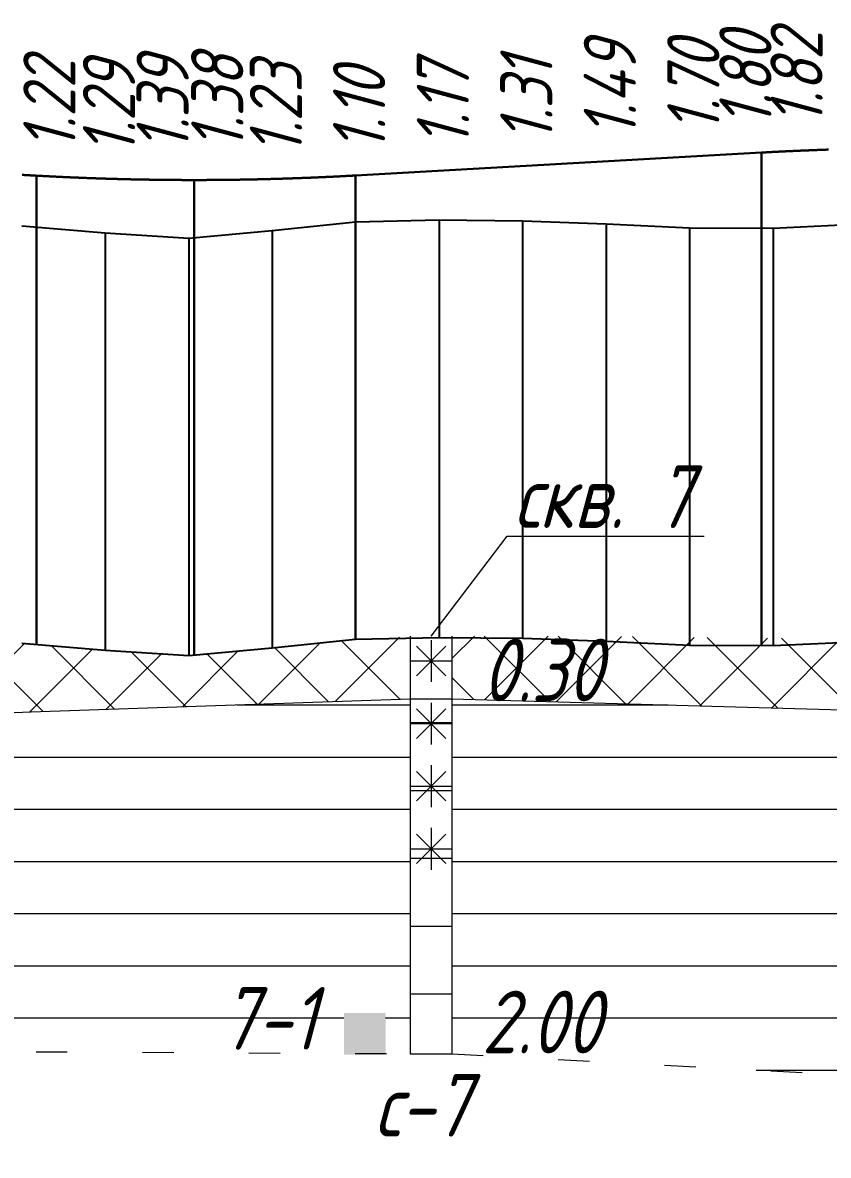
# Model space of a CAD drawing. Extents: x 2172 to 5772, y -842 to -248.
# Drawn here: x 2615.3 to 2653.9, y -471.5 to -417.3 of the extents above; entities that cross this region are included whole.
import ezdxf

# ---------------------------------------------------------------- set-up
doc = ezdxf.new("R2010")
doc.units = 0
doc.header["$MEASUREMENT"] = 0
doc.linetypes.add('CONTI', pattern=[0])
doc.linetypes.add('STROT', pattern=[1.7, 0.5, -1.2])
doc.layers.add('геология', color=7, linetype='CONTINUOUS', lineweight=20)
doc.layers.add('КРАСНЫЙ_ПРОФИЛЬ', color=1, linetype='CONTINUOUS', lineweight=30)
doc.layers.add('РАБОЧИЕ_ОТМЕТКИ', color=1, linetype='CONTINUOUS')
doc.layers.add('ЧЕРНЫЙ_ПРОФИЛЬ', color=7, linetype='CONTINUOUS')
doc.styles.add('ГОСТ', font='gost.TTF', dxfattribs={"oblique": 15, "height": 1})

msp = doc.modelspace()

# ---------------------------------------------------------------- hatches: boundary and pattern name
at = {"layer": 'геология', "linetype": 'Continuous'}
h = msp.add_hatch(dxfattribs=at)
h.set_pattern_fill('ANSI31', scale=20, angle=135, style=0)
h.set_pattern_definition([(180, (2172.2283, -872.4663), (-4e-16, -2.5), [])])
h.paths.add_polyline_path([(3105.679, -497.894), (3100.295, -497.506), (3100.295, -519.506)])
h.paths.add_polyline_path([(3098.295, -497.506), (3069.026, -496.457), (3098.295, -519.506)])
h.paths.add_polyline_path([(3095.377, -507.84, -1), (3087.596, -507.84, -1)], flags=16)
h.paths.add_polyline_path([(3098.295, -478.506), (3094.269, -477.334), (3075.95, -477.859), (3057.943, -477.729), (3057.943, -487.729), (3069.026, -496.457), (3098.295, -497.506)])
h.paths.add_polyline_path([(3082.547, -484.72, -1), (3090.328, -484.72, -1)], flags=16)
h.paths.add_polyline_path([(3107.228, -478.296), (3100.295, -478.506), (3100.295, -497.506), (3105.679, -497.894), (3107.228, -491.676)])
h.paths.add_polyline_path([(3055.943, -477.729), (2997.845, -470.675), (2997.845, -480.675), (3055.943, -487.729)])
h.paths.add_polyline_path([(3020.092, -478.789, -1), (3027.873, -478.789, -1)], flags=16)
h.paths.add_polyline_path([(2995.845, -470.675), (2937.148, -467.612), (2937.148, -478.612), (2995.845, -480.675)])
h.paths.add_polyline_path([(2965.266, -474.518, -1), (2973.047, -474.518, -1)], flags=16)
h.paths.add_polyline_path([(2935.148, -467.612), (2902.578, -467.013), (2877.223, -464.243), (2877.223, -473.243), (2935.148, -478.612)])
h.paths.add_polyline_path([(2875.223, -464.243), (2858.104, -464.299, -0.510101), (2851.805, -464.319), (2819.363, -464.426), (2817.121, -464.728), (2817.121, -472.728), (2875.223, -473.243)])
h.paths.add_polyline_path([(2866.261, -468.476, -1), (2858.481, -468.476, -1)], flags=16)
h.paths.add_polyline_path([(2815.121, -464.728), (2788.34, -465.726), (2757.069, -466.983), (2757.069, -475.983), (2815.121, -472.728)])
h.paths.add_polyline_path([(2812.243, -467.9), (2812.243, -465.9), (2814.243, -465.9), (2814.243, -467.9)], flags=16)
h.paths.add_polyline_path([(2755.069, -466.983), (2747.594, -468.75), (2747.594, -484.75), (2752.775, -485.118), (2755.069, -475.983)])
h.paths.add_polyline_path([(2745.594, -468.75), (2724.056, -461.574), (2697.034, -456.873), (2697.034, -469.873), (2715.941, -483.842), (2745.594, -484.75)])
h.paths.add_polyline_path([(2738.95, -474.795, -1), (2731.169, -474.795, -1)], flags=16)
h.paths.add_polyline_path([(2695.034, -456.873), (2675.653, -450.319), (2667.145, -449.292), (2664.204, -449.575, -0.625343), (2657.241, -450.247), (2657.05, -450.265), (2635.84, -449.678), (2635.84, -466.678), (2695.034, -469.873)])
h.paths.add_polyline_path([(2656.512, -459.647, -1), (2664.293, -459.647, -1)], flags=16)
h.paths.add_polyline_path([(2633.84, -449.678), (2615.668, -450.306), (2610.447, -450.491), (2575.112, -449.87), (2575.112, -466.37), (2630.663, -466.661), (2630.663, -464.729), (2632.663, -464.729), (2632.663, -466.672), (2633.84, -466.678)])
h.paths.add_polyline_path([(2573.112, -449.87), (2545.307, -449.807), (2534.156, -449.942), (2525.127, -450.367), (2516.098, -450.792), (2516.098, -466.792), (2573.112, -466.37)])
h.paths.add_polyline_path([(2514.098, -450.796), (2502.318, -453.238), (2488.412, -456.142), (2473.995, -463.346), (2473.995, -477.346), (2501.918, -477.287), (2514.098, -466.792)])
h.paths.add_polyline_path([(2492.069, -466.477, -1), (2484.288, -466.477, -1)], flags=16)
h.paths.add_polyline_path([(3100.971, -498.537), (3109.711, -498.537), (3109.711, -494.03), (3100.971, -494.03)], flags=9)
h.paths.add_polyline_path([(3089.501, -509.889), (3093.522, -509.889), (3093.522, -505.386), (3089.501, -505.386)], flags=8)
h.paths.add_polyline_path([(3084.452, -486.769), (3088.688, -486.769), (3088.688, -482.266), (3084.452, -482.266)], flags=8)
h.paths.add_polyline_path([(3058.619, -488.463), (3067.359, -488.463), (3067.359, -483.956), (3058.619, -483.956)], flags=24)
h.paths.add_polyline_path([(3053.467, -492.45), (3062.42, -492.45), (3062.42, -487.946), (3053.467, -487.946)], flags=9)
h.paths.add_polyline_path([(3100.97, -479.396), (3109.71, -479.396), (3109.71, -474.889), (3100.97, -474.889)], flags=9)
h.paths.add_polyline_path([(3021.997, -480.838), (3026.232, -480.838), (3026.232, -476.334), (3021.997, -476.334)], flags=8)
h.paths.add_polyline_path([(2998.521, -481.408), (3007.261, -481.408), (3007.261, -476.902), (2998.521, -476.902)], flags=25)
h.paths.add_polyline_path([(2967.171, -476.567), (2971.406, -476.567), (2971.406, -472.064), (2967.171, -472.064)], flags=8)
h.paths.add_polyline_path([(2937.823, -479.346), (2946.563, -479.346), (2946.563, -474.839), (2937.823, -474.839)], flags=25)
h.paths.add_polyline_path([(2877.899, -473.976), (2886.639, -473.976), (2886.639, -469.47), (2877.899, -469.47)], flags=25)
h.paths.add_polyline_path([(2860.385, -470.525), (2864.621, -470.525), (2864.621, -466.022), (2860.385, -466.022)], flags=8)
h.paths.add_polyline_path([(2817.796, -473.462), (2826.537, -473.462), (2826.537, -468.955), (2817.796, -468.955)], flags=9)
h.paths.add_polyline_path([(2817.796, -465.647), (2825.893, -465.647), (2825.893, -461.141), (2817.796, -461.141)], flags=9)
h.paths.add_polyline_path([(2804.271, -468.407), (2813.441, -468.407), (2813.441, -463.9), (2804.271, -463.9)], flags=9)
h.paths.add_polyline_path([(2757.745, -476.716), (2766.485, -476.716), (2766.485, -472.21), (2757.745, -472.21)], flags=9)
h.paths.add_polyline_path([(2757.745, -467.735), (2765.197, -467.735), (2765.197, -463.231), (2757.745, -463.231)], flags=9)
h.paths.add_polyline_path([(2752.592, -480.706), (2760.26, -480.706), (2760.26, -476.199), (2752.592, -476.199)], flags=9)
h.paths.add_polyline_path([(2748.268, -485.562), (2757.01, -485.562), (2757.01, -481.052), (2748.268, -481.052)], flags=9)
h.paths.add_polyline_path([(2748.27, -469.606), (2756.151, -469.606), (2756.151, -465.102), (2748.27, -465.102)], flags=9)
h.paths.add_polyline_path([(2733.073, -476.844), (2737.309, -476.844), (2737.309, -472.34), (2733.073, -472.34)], flags=8)
h.paths.add_polyline_path([(2697.71, -470.607), (2706.45, -470.607), (2706.45, -466.1), (2697.71, -466.1)], flags=24)
h.paths.add_polyline_path([(2692.558, -474.594), (2700.225, -474.594), (2700.225, -470.09), (2692.558, -470.09)], flags=9)
h.paths.add_polyline_path([(2658.417, -461.696), (2662.652, -461.696), (2662.652, -457.193), (2658.417, -457.193)], flags=8)
h.paths.add_polyline_path([(2636.515, -467.411), (2645.255, -467.411), (2645.255, -462.905), (2636.515, -462.905)], flags=25)
h.paths.add_polyline_path([(2636.516, -450.542), (2645.04, -450.542), (2645.04, -446.039), (2636.516, -446.039)], flags=9)
h.paths.add_polyline_path([(2624.014, -467.235), (2631.251, -467.235), (2631.251, -462.731), (2624.014, -462.731)], flags=9)
h.paths.add_polyline_path([(2575.788, -467.103), (2584.528, -467.103), (2584.528, -462.597), (2575.788, -462.597)], flags=9)
h.paths.add_polyline_path([(2575.788, -450.708), (2584.098, -450.708), (2584.098, -446.205), (2575.788, -446.205)], flags=9)
h.paths.add_polyline_path([(2516.774, -467.526), (2525.514, -467.526), (2525.514, -463.02), (2516.774, -463.02)], flags=9)
h.paths.add_polyline_path([(2516.774, -451.631), (2525.513, -451.631), (2525.513, -447.127), (2516.774, -447.127)], flags=9)
h.paths.add_polyline_path([(2486.192, -468.526), (2490.428, -468.526), (2490.428, -464.023), (2486.192, -464.023)], flags=8)
h.paths.add_polyline_path([(2474.67, -478.32), (2483.41, -478.32), (2483.41, -473.813), (2474.67, -473.813)], flags=9)
h.paths.add_polyline_path([(2474.67, -464.035), (2482.767, -464.035), (2482.767, -459.529), (2474.67, -459.529)], flags=24)
h = msp.add_hatch(dxfattribs=at)
h.set_pattern_fill('ANSI37', color=1, scale=20, style=0)
h.set_pattern_definition([(45, (2172.2283, -872.4663), (-1.767767, 1.767767), []), (135, (2172.2283, -872.4663), (-1.767767, -1.767767), [])])
h.paths.add_polyline_path([(2633.84, -446.708), (2631.228, -446.786), (2627.248, -447.228), (2623.267, -447.602), (2619.228, -447.346), (2615.194, -447.004), (2611.228, -446.811), (2609.468, -446.756), (2582.25, -449.995), (2610.447, -450.491), (2615.668, -450.306), (2633.84, -449.678)])
edge = h.paths.add_edge_path()
edge.add_arc((2660.559, -448.216), 3.89, 155.4244, 180, ccw=False)
edge.add_line((2657.021, -446.598), (2655.228, -446.696))
edge.add_line((2655.228, -446.696), (2651.228, -446.776))
edge.add_line((2651.228, -446.776), (2647.228, -446.736))
edge.add_line((2647.228, -446.736), (2643.228, -446.676))
edge.add_line((2643.228, -446.676), (2639.228, -446.676))
edge.add_line((2639.228, -446.676), (2635.84, -446.668))
edge.add_line((2635.84, -446.668), (2635.84, -449.678))
edge.add_line((2635.84, -449.678), (2657.05, -450.265))
edge.add_line((2657.05, -450.265), (2657.241, -450.247))
edge.add_arc((2660.559, -448.216), 3.89, 180, 211.469, ccw=False)
edge = h.paths.add_edge_path()
edge.add_line((2687.228, -448.546), (2683.228, -448.126))
edge.add_line((2683.228, -448.126), (2679.228, -447.516))
edge.add_line((2679.228, -447.516), (2675.19, -447.089))
edge.add_line((2675.19, -447.089), (2671.228, -446.814))
edge.add_line((2671.228, -446.814), (2667.167, -446.393))
edge.add_line((2667.167, -446.393), (2663.707, -445.93))
edge.add_arc((2660.559, -448.216), 3.89, 0, 35.9895, ccw=False)
edge.add_arc((2660.559, -448.216), 3.89, 339.5472, 360, ccw=False)
edge.add_line((2664.204, -449.575), (2667.145, -449.292))
edge.add_line((2667.145, -449.292), (2675.653, -450.319))
edge.add_line((2675.653, -450.319), (2695.034, -456.873))
edge.add_line((2695.034, -456.873), (2695.034, -449.873))
edge.add_line((2695.034, -449.873), (2696.034, -449.873))
edge.add_line((2696.034, -449.873), (2695.228, -449.726))
edge.add_line((2695.228, -449.726), (2691.228, -449.076))
edge.add_line((2691.228, -449.076), (2687.228, -448.546))
h.paths.add_polyline_path([(2745.594, -455.74), (2743.228, -455.716), (2742.068, -455.576), (2739.228, -456.066), (2735.228, -456.456), (2731.228, -456.296), (2727.228, -455.626), (2723.228, -454.856), (2719.228, -454.046), (2715.228, -453.246), (2711.228, -452.496), (2707.228, -451.926), (2703.228, -451.256), (2699.228, -450.456), (2697.034, -450.056), (2697.034, -456.873), (2724.056, -461.574), (2745.594, -468.75)])
h.paths.add_polyline_path([(2755.069, -455.972), (2751.228, -455.866), (2747.594, -455.766), (2747.594, -468.75), (2755.069, -466.983)])
h.paths.add_polyline_path([(2815.121, -452.778), (2811.228, -453.186), (2807.228, -453.576), (2803.228, -453.906), (2799.228, -454.226), (2795.228, -454.496), (2791.228, -454.726), (2787.228, -454.846), (2783.228, -454.986), (2779.228, -455.186), (2775.228, -455.546), (2771.228, -455.786), (2767.228, -455.896), (2763.228, -455.946), (2759.228, -456.006), (2757.069, -455.99), (2757.069, -466.983), (2788.34, -465.726), (2815.121, -464.728)])
edge = h.paths.add_edge_path(flags=16)
edge.add_arc((2783.434, -460.221), 3.89, 0, 360)
edge = h.paths.add_edge_path()
edge.add_line((2875.223, -453.243), (2876.223, -453.243))
edge.add_line((2876.223, -453.243), (2875.228, -453.026))
edge.add_line((2875.228, -453.026), (2871.228, -452.676))
edge.add_line((2871.228, -452.676), (2867.228, -452.246))
edge.add_line((2867.228, -452.246), (2863.228, -451.666))
edge.add_line((2863.228, -451.666), (2859.228, -451.796))
edge.add_line((2859.228, -451.796), (2855.228, -451.776))
edge.add_line((2855.228, -451.776), (2851.228, -451.626))
edge.add_line((2851.228, -451.626), (2847.228, -451.636))
edge.add_line((2847.228, -451.636), (2843.228, -451.886))
edge.add_line((2843.228, -451.886), (2839.228, -452.086))
edge.add_line((2839.228, -452.086), (2835.228, -452.266))
edge.add_line((2835.228, -452.266), (2831.228, -452.326))
edge.add_line((2831.228, -452.326), (2827.228, -452.356))
edge.add_line((2827.228, -452.356), (2823.228, -452.486))
edge.add_line((2823.228, -452.486), (2819.228, -452.596))
edge.add_line((2819.228, -452.596), (2817.121, -452.686))
edge.add_line((2817.121, -452.686), (2817.121, -464.728))
edge.add_line((2817.121, -464.728), (2841.52, -461.434))
edge.add_line((2841.52, -461.434), (2851.357, -460.525))
edge.add_arc((2854.947, -462.025), 3.89, 35.2709, 157.3165, ccw=False)
edge.add_line((2858.123, -459.779), (2875.223, -457.243))
edge.add_line((2875.223, -457.243), (2875.223, -453.243))
edge = h.paths.add_edge_path(flags=16)
edge.add_arc((2843.047, -456.452), 3.89, 0, 360)
h.paths.add_polyline_path([(2888.739, -455.334), (2887.228, -455.186), (2883.228, -454.766), (2879.228, -453.896), (2877.223, -453.46), (2877.223, -457.243), (2893.451, -459.677), (2902.604, -461.02), (2904.546, -461.396), (2896.31, -458.506)])
h.paths.add_polyline_path([(2935.148, -458.591), (2931.228, -458.336), (2927.228, -458.356), (2923.228, -458.386), (2919.228, -458.336), (2915.228, -458.026), (2911.228, -458.106), (2907.228, -457.936), (2903.228, -457.376), (2899.228, -456.656), (2895.228, -456.026), (2891.228, -455.576), (2888.739, -455.334), (2896.31, -458.506), (2904.546, -461.396), (2908.331, -462.128), (2918.134, -462.447), (2926.468, -461.488), (2935.148, -460.112)])
h.paths.add_polyline_path([(2983.228, -458.906), (2979.228, -458.466), (2975.228, -457.996), (2971.228, -457.826), (2967.228, -457.756), (2963.228, -458.256), (2959.228, -458.316), (2955.228, -458.326), (2951.228, -458.416), (2947.228, -458.476), (2943.228, -458.526), (2939.228, -458.666), (2937.148, -458.63), (2937.148, -460.112), (2952.449, -460.334), (2964.352, -460.255), (2968.652, -459.63), (2976.393, -460.021), (2995.845, -461.675), (2995.845, -460.633), (2995.228, -460.606), (2991.228, -460.036), (2987.228, -459.366)])
h.paths.add_polyline_path([(3035.228, -464.706), (3031.228, -464.526), (3027.228, -464.366), (3023.228, -463.956), (3019.228, -463.396), (3015.228, -462.756), (3011.228, -461.896), (3007.228, -461.246), (3003.228, -460.936), (2999.228, -460.776), (2997.845, -460.718), (2997.845, -461.675), (3007.24, -462.448), (3015.757, -464.472), (3028.118, -466.353), (3036.549, -466.353), (3044.547, -467.487), (3055.943, -469.729), (3055.943, -467.729), (3056.943, -467.729), (3055.228, -467.386), (3051.228, -466.626), (3047.228, -466.086), (3043.228, -465.696), (3039.228, -465.296)])
edge = h.paths.add_edge_path()
edge.add_arc((3085.654, -471.868), 3.89, 119.5058, 180, ccw=False)
edge.add_line((3083.737, -468.482), (3083.228, -468.436))
edge.add_line((3083.228, -468.436), (3079.228, -468.326))
edge.add_line((3079.228, -468.326), (3075.228, -469.276))
edge.add_line((3075.228, -469.276), (3071.228, -469.416))
edge.add_line((3071.228, -469.416), (3067.228, -469.146))
edge.add_line((3067.228, -469.146), (3063.228, -468.636))
edge.add_line((3063.228, -468.636), (3059.228, -468.186))
edge.add_line((3059.228, -468.186), (3057.943, -467.929))
edge.add_line((3057.943, -467.929), (3057.943, -469.729))
edge.add_line((3057.943, -469.729), (3066.481, -472.337))
edge.add_line((3066.481, -472.337), (3075.035, -473.373))
edge.add_line((3075.035, -473.373), (3081.671, -474.773))
edge.add_line((3081.671, -474.773), (3083.425, -475.057))
edge.add_arc((3085.654, -471.868), 3.89, 180, 235.0607, ccw=False)
edge = h.paths.add_edge_path()
edge.add_line((3098.295, -469.573), (3097.548, -469.626))
edge.add_line((3097.548, -469.626), (3095.228, -469.536))
edge.add_line((3095.228, -469.536), (3091.228, -469.346))
edge.add_line((3091.228, -469.346), (3088.204, -468.93))
edge.add_arc((3085.654, -471.868), 3.89, 0, 49.03, ccw=False)
edge.add_arc((3085.654, -471.868), 3.89, -73.4719, 0, ccw=False)
edge.add_line((3086.76, -475.598), (3090.243, -476.162))
edge.add_line((3090.243, -476.162), (3098.295, -478.506))
edge.add_line((3098.295, -478.506), (3098.295, -469.573))
h.paths.add_polyline_path([(3107.228, -469.646), (3103.228, -469.516), (3100.295, -469.509), (3100.295, -478.506), (3107.228, -478.296)])
h.paths.add_polyline_path([(2937.824, -461.037), (2945.705, -461.037), (2945.705, -456.534), (2937.824, -456.534)])
h.paths.add_polyline_path([(2998.521, -462.453), (3006.617, -462.453), (3006.617, -457.95), (2998.521, -457.95)])
h.paths.add_polyline_path([(3058.619, -470.586), (3067.359, -470.586), (3067.359, -466.08), (3058.619, -466.08)])
h.paths.add_polyline_path([(3100.97, -479.396), (3109.71, -479.396), (3109.71, -474.889), (3100.97, -474.889)])
h = msp.add_hatch(dxfattribs=at)
h.set_pattern_fill('ANSI31', scale=26, angle=135, style=0)
h.set_pattern_definition([(180, (5104.2133, -2911.066), (-7e-16, -3.25), [])])
h.paths.add_polyline_path([(2635.84, -449.678), (2633.84, -449.678), (2633.84, -466.678), (2635.84, -466.678)])
h = msp.add_hatch(dxfattribs=at)
h.set_pattern_fill('ANSI31', scale=20, style=0)
h.set_pattern_definition([(45, (3009.719, -466.3003), (-1.767767, 1.767767), [])])
h.paths.add_polyline_path([(3024.678, -465.907), (3015.757, -464.472), (3007.24, -462.448), (2997.845, -461.675), (2997.845, -470.675), (3055.943, -477.729), (3055.943, -469.729), (3044.547, -467.487), (3036.549, -466.353), (3028.118, -466.353), (3024.678, -465.907, -0.370657), (3027.984, -469.753, -1), (3020.203, -469.753, -0.459155)], flags=16)
h.paths.add_polyline_path([(2270.88, -479.487), (2269.805, -479.487), (2269.805, -481.49), (2267.805, -481.49), (2267.805, -479.487), (2267.228, -479.487), (2267.228, -485.487), (2270.88, -485.487)])
h.paths.add_polyline_path([(2283.848, -477.583), (2272.88, -479.487), (2272.88, -485.487), (2281.348, -483.871), (2283.848, -483.098)])
h.paths.add_polyline_path([(2289.148, -476.663), (2283.848, -477.583), (2283.848, -483.098), (2289.148, -481.459)])
h.paths.add_polyline_path([(2324.49, -470.529), (2289.148, -476.663), (2289.148, -481.459)])
h.paths.add_polyline_path([(2452.641, -457.257), (2408.716, -463.748), (2452.641, -462.257)])
h.paths.add_polyline_path([(2471.995, -457.346), (2454.641, -457.257), (2454.641, -462.257), (2471.995, -463.346)])
h.paths.add_polyline_path([(2488.412, -456.142), (2473.995, -457.346), (2473.995, -463.346)])
h.paths.add_polyline_path([(2875.223, -457.243), (2858.123, -459.779, -0.155125), (2858.837, -462.025, -0.157311), (2858.104, -464.299), (2875.223, -464.243)])
h.paths.add_polyline_path([(2851.057, -462.025, -0.0993), (2851.357, -460.525), (2841.52, -461.434), (2819.363, -464.426), (2851.805, -464.319, -0.15899)])
h.paths.add_polyline_path([(2745.594, -484.75), (2715.941, -483.842), (2745.594, -505.75)])
h.paths.add_polyline_path([(2738.507, -490.069, -1), (2730.726, -490.069, -1)], flags=16)
h.paths.add_polyline_path([(2752.775, -485.118), (2747.594, -484.75), (2747.594, -505.75)])
h.paths.add_polyline_path([(2935.148, -460.112), (2926.468, -461.488), (2918.134, -462.447), (2908.331, -462.128), (2902.604, -461.02), (2893.451, -459.677), (2877.223, -457.243), (2877.223, -464.243), (2902.578, -467.013), (2935.148, -467.612)])
h.paths.add_polyline_path([(2995.845, -461.675), (2976.393, -460.021), (2968.652, -459.63), (2964.352, -460.255), (2952.449, -460.334), (2937.148, -460.112), (2937.148, -467.612), (2995.845, -470.675)])
h.paths.add_polyline_path([(2965.26, -464.368, -1), (2973.041, -464.368, -1)], flags=16)
h.paths.add_polyline_path([(3024.678, -465.907), (3015.757, -464.472), (3007.24, -462.448), (2997.845, -461.675), (2997.845, -470.675), (3023.624, -473.615, -0.37925), (3020.203, -469.753, -0.459155)], flags=0)
h.paths.add_polyline_path([(3055.943, -469.729), (3044.547, -467.487), (3036.549, -466.353), (3028.118, -466.353), (3015.757, -464.472), (3007.24, -462.448), (2997.845, -461.675), (2997.845, -470.675), (3055.943, -477.729)])
h.paths.add_polyline_path([(3020.203, -469.753, -1), (3027.984, -469.753, -1)], flags=0)
h.paths.add_polyline_path([(3022.107, -471.802), (3026.344, -471.802), (3026.344, -467.296), (3022.107, -467.296)], flags=8)
h.paths.add_polyline_path([(2998.521, -471.402), (3006.617, -471.402), (3006.617, -466.899), (2998.521, -466.899)], flags=8)
h.paths.add_polyline_path([(2998.521, -471.402), (3006.617, -471.402), (3006.617, -466.899), (2998.521, -466.899)], flags=8)
at = {"layer": 'геология', "ltscale": 7}
msp.add_hatch(color=7, dxfattribs=at).paths.add_polyline_path([(2632.663, -466.729), (2632.663, -464.729), (2630.663, -464.729), (2630.663, -466.729)])

# ---------------------------------------------------------------- linework, layer by layer
at = {"layer": 'геология', "color": 7, "linetype": 'Continuous'}
for p, q in [((2634.84, -446.678), (2638.485, -441.877)), ((2638.485, -441.877), (2647.93, -441.877)), ((2615.668, -450.306), (2633.84, -449.678)), ((2633.84, -449.678), (2635.84, -449.678)), ((2633.84, -449.678), (2635.84, -449.678)), ((2635.84, -449.678), (2657.05, -450.265)), ((2610.447, -450.491), (2615.668, -450.306)), ((2633.84, -466.678), (2635.84, -466.678)), ((2633.84, -466.678), (2635.84, -466.678))]:
    msp.add_line(p, q, dxfattribs=at)
at = {"layer": 'геология', "color": 7, "linetype": 'Continuous', "ltscale": 5}
for p, q in [((2633.84, -446.678), (2633.84, -466.678)), ((2635.84, -446.678), (2635.84, -466.678))]:
    msp.add_line(p, q, dxfattribs=at)
at = {"layer": 'геология', "color": 1, "linetype": 'Continuous'}
for p, q in [((2634.138, -448.568), (2635.552, -447.154)), ((2635.552, -448.568), (2634.138, -447.154)), ((2634.845, -446.861), (2634.845, -448.861)), ((2633.845, -447.861), (2635.845, -447.861)), ((2634.845, -449.861), (2634.845, -451.861)), ((2634.138, -451.568), (2635.552, -450.154)), ((2635.552, -451.568), (2634.138, -450.154)), ((2633.845, -450.861), (2635.845, -450.861)), ((2634.138, -454.568), (2635.552, -453.154)), ((2635.552, -454.568), (2634.138, -453.154)), ((2634.845, -452.861), (2634.845, -454.861)), ((2633.845, -453.861), (2635.845, -453.861)), ((2634.845, -455.861), (2634.845, -457.861)), ((2634.138, -457.568), (2635.552, -456.154)), ((2635.552, -457.568), (2634.138, -456.154)), ((2633.845, -456.861), (2635.845, -456.861))]:
    msp.add_line(p, q, dxfattribs=at)
at = {"layer": 'геология', "color": 7, "linetype": 'STROT', "ltscale": 3}
for p, q in [((2575.112, -466.37), (2633.84, -466.678)), ((2635.84, -466.678), (2695.034, -469.873))]:
    msp.add_line(p, q, dxfattribs=at)
at = {"layer": 'КРАСНЫЙ_ПРОФИЛЬ'}
for p, q in [((2631.214, -424.6), (2650.68, -423.503)), ((2650.68, -423.503), (2650.68, -447.112)), ((2615.929, -424.609), (2615.929, -447.056)), ((2623.496, -424.818), (2623.496, -447.571)), ((2631.214, -424.6), (2631.214, -446.807))]:
    msp.add_line(p, q, dxfattribs=at)
for points in [[(2650.68, -423.503), (2650.72, -423.5), (2650.76, -423.498), (2650.8, -423.496), (2650.84, -423.494), (2650.88, -423.492), (2650.92, -423.489), (2650.96, -423.487), (2651, -423.485), (2651.04, -423.483), (2651.08, -423.481), (2651.12, -423.479), (2651.16, -423.477), (2651.2, -423.474), (2651.228, -423.473), (2651.24, -423.472), (2651.28, -423.47), (2651.32, -423.468), (2651.36, -423.466), (2651.4, -423.464), (2651.44, -423.462), (2651.48, -423.46), (2651.52, -423.458), (2651.56, -423.456), (2651.6, -423.454), (2651.64, -423.452), (2651.68, -423.45), (2651.72, -423.448), (2651.76, -423.446), (2651.8, -423.444), (2651.84, -423.442), (2651.88, -423.44), (2651.92, -423.439), (2651.96, -423.437), (2652, -423.435), (2652.04, -423.433), (2652.08, -423.431), (2652.12, -423.429), (2652.16, -423.427), (2652.2, -423.426), (2652.24, -423.424), (2652.28, -423.422), (2652.32, -423.42), (2652.36, -423.418), (2652.4, -423.417), (2652.44, -423.415), (2652.48, -423.413), (2652.52, -423.412), (2652.56, -423.41), (2652.6, -423.408), (2652.64, -423.406), (2652.68, -423.405), (2652.72, -423.403), (2652.759, -423.402), (2652.799, -423.4), (2652.839, -423.398), (2652.879, -423.397), (2652.919, -423.395), (2652.959, -423.393), (2652.999, -423.392), (2653.039, -423.39), (2653.079, -423.389), (2653.119, -423.387), (2653.159, -423.386), (2653.199, -423.384), (2653.239, -423.383), (2653.279, -423.381), (2653.319, -423.38), (2653.359, -423.378), (2653.399, -423.377), (2653.439, -423.375), (2653.479, -423.374), (2653.519, -423.373), (2653.559, -423.371), (2653.599, -423.37), (2653.639, -423.368), (2653.679, -423.367), (2653.719, -423.366), (2653.759, -423.364), (2653.799, -423.363), (2653.839, -423.362), (2653.879, -423.36)], [(2615.249, -424.572), (2615.289, -424.574), (2615.329, -424.576), (2615.369, -424.578), (2615.409, -424.58), (2615.449, -424.582), (2615.489, -424.585), (2615.529, -424.587), (2615.569, -424.589), (2615.609, -424.591), (2615.649, -424.593), (2615.689, -424.595), (2615.729, -424.598), (2615.769, -424.6), (2615.809, -424.602), (2615.849, -424.604), (2615.889, -424.606), (2615.929, -424.609)], [(2615.929, -424.609), (2615.968, -424.611), (2616.008, -424.613), (2616.048, -424.615), (2616.088, -424.617), (2616.128, -424.62), (2616.168, -424.622), (2616.208, -424.624), (2616.248, -424.626), (2616.288, -424.628), (2616.328, -424.63), (2616.368, -424.632), (2616.407, -424.634), (2616.447, -424.636), (2616.487, -424.638), (2616.527, -424.64), (2616.567, -424.642), (2616.607, -424.644), (2616.647, -424.646), (2616.687, -424.648), (2616.727, -424.65), (2616.767, -424.652), (2616.807, -424.654), (2616.846, -424.656), (2616.886, -424.658), (2616.926, -424.66), (2616.966, -424.662), (2617.006, -424.664), (2617.046, -424.666), (2617.086, -424.668), (2617.126, -424.67), (2617.166, -424.671), (2617.206, -424.673), (2617.246, -424.675), (2617.285, -424.677), (2617.325, -424.679), (2617.365, -424.681), (2617.405, -424.682), (2617.445, -424.684), (2617.485, -424.686), (2617.525, -424.688), (2617.565, -424.689), (2617.605, -424.691), (2617.645, -424.693), (2617.685, -424.694), (2617.725, -424.696), (2617.764, -424.698), (2617.804, -424.7), (2617.844, -424.701), (2617.884, -424.703), (2617.924, -424.704), (2617.964, -424.706), (2618.004, -424.708), (2618.044, -424.709), (2618.084, -424.711), (2618.124, -424.712), (2618.164, -424.714), (2618.203, -424.716), (2618.243, -424.717), (2618.283, -424.719), (2618.323, -424.72), (2618.363, -424.722), (2618.403, -424.723), (2618.443, -424.725), (2618.483, -424.726), (2618.523, -424.727), (2618.563, -424.729), (2618.603, -424.73), (2618.642, -424.732), (2618.682, -424.733), (2618.722, -424.735), (2618.762, -424.736), (2618.802, -424.737), (2618.842, -424.739), (2618.882, -424.74), (2618.922, -424.741), (2618.962, -424.743), (2619.002, -424.744), (2619.042, -424.745), (2619.081, -424.747), (2619.121, -424.748), (2619.161, -424.749), (2619.201, -424.75), (2619.228, -424.751), (2619.241, -424.752), (2619.281, -424.753), (2619.321, -424.754), (2619.361, -424.755), (2619.401, -424.757), (2619.441, -424.758), (2619.481, -424.759), (2619.52, -424.76), (2619.56, -424.761), (2619.6, -424.762), (2619.64, -424.764), (2619.68, -424.765), (2619.72, -424.766), (2619.76, -424.767), (2619.8, -424.768), (2619.84, -424.769), (2619.88, -424.77), (2619.92, -424.771), (2619.959, -424.772), (2619.999, -424.773), (2620.039, -424.774), (2620.079, -424.775), (2620.119, -424.776), (2620.159, -424.777), (2620.199, -424.778), (2620.239, -424.779), (2620.279, -424.78), (2620.319, -424.781), (2620.359, -424.782), (2620.398, -424.783), (2620.438, -424.784), (2620.478, -424.785), (2620.518, -424.785), (2620.558, -424.786), (2620.598, -424.787), (2620.638, -424.788), (2620.678, -424.789), (2620.718, -424.79), (2620.758, -424.79), (2620.798, -424.791), (2620.837, -424.792), (2620.877, -424.793), (2620.917, -424.794), (2620.957, -424.794), (2620.997, -424.795), (2621.037, -424.796), (2621.077, -424.796), (2621.117, -424.797), (2621.157, -424.798), (2621.197, -424.799), (2621.237, -424.799), (2621.277, -424.8), (2621.316, -424.8), (2621.356, -424.801), (2621.396, -424.802), (2621.436, -424.802), (2621.476, -424.803), (2621.516, -424.804), (2621.556, -424.804), (2621.596, -424.805), (2621.636, -424.805), (2621.676, -424.806), (2621.716, -424.806), (2621.755, -424.807), (2621.795, -424.807), (2621.835, -424.808), (2621.875, -424.808), (2621.915, -424.809), (2621.955, -424.809), (2621.995, -424.81), (2622.035, -424.81), (2622.075, -424.81), (2622.115, -424.811), (2622.155, -424.811), (2622.194, -424.812), (2622.234, -424.812), (2622.274, -424.812), (2622.314, -424.813), (2622.354, -424.813), (2622.394, -424.813), (2622.434, -424.814), (2622.474, -424.814), (2622.514, -424.814), (2622.554, -424.815), (2622.594, -424.815), (2622.633, -424.815), (2622.673, -424.815), (2622.713, -424.816), (2622.753, -424.816), (2622.793, -424.816), (2622.833, -424.816), (2622.873, -424.816), (2622.913, -424.817), (2622.953, -424.817), (2622.993, -424.817), (2623.033, -424.817), (2623.072, -424.817), (2623.112, -424.817), (2623.152, -424.817), (2623.192, -424.818), (2623.228, -424.818), (2623.232, -424.818), (2623.272, -424.818), (2623.312, -424.818), (2623.352, -424.818), (2623.392, -424.818), (2623.432, -424.818), (2623.472, -424.818), (2623.511, -424.818), (2623.551, -424.818), (2623.591, -424.818), (2623.631, -424.818), (2623.671, -424.818), (2623.711, -424.818), (2623.751, -424.818), (2623.791, -424.818), (2623.831, -424.817), (2623.871, -424.817), (2623.911, -424.817), (2623.95, -424.817), (2623.99, -424.817), (2624.03, -424.817), (2624.07, -424.817), (2624.11, -424.816), (2624.15, -424.816), (2624.19, -424.816), (2624.23, -424.816), (2624.27, -424.816), (2624.31, -424.815), (2624.35, -424.815), (2624.389, -424.815), (2624.429, -424.815), (2624.469, -424.814), (2624.509, -424.814), (2624.549, -424.814), (2624.589, -424.813), (2624.629, -424.813), (2624.669, -424.813), (2624.709, -424.812), (2624.749, -424.812), (2624.789, -424.812), (2624.828, -424.811), (2624.868, -424.811), (2624.908, -424.811), (2624.948, -424.81), (2624.988, -424.81), (2625.028, -424.809), (2625.068, -424.809), (2625.108, -424.808), (2625.148, -424.808), (2625.188, -424.807), (2625.228, -424.807), (2625.268, -424.806), (2625.307, -424.806), (2625.347, -424.805), (2625.387, -424.805), (2625.427, -424.804), (2625.467, -424.804), (2625.507, -424.803), (2625.547, -424.802), (2625.587, -424.802), (2625.627, -424.801), (2625.667, -424.801), (2625.707, -424.8), (2625.746, -424.799), (2625.786, -424.799), (2625.826, -424.798), (2625.866, -424.797), (2625.906, -424.797), (2625.946, -424.796), (2625.986, -424.795), (2626.026, -424.794), (2626.066, -424.794), (2626.106, -424.793), (2626.146, -424.792), (2626.185, -424.791), (2626.225, -424.791), (2626.265, -424.79), (2626.305, -424.789), (2626.345, -424.788), (2626.385, -424.787), (2626.425, -424.787), (2626.465, -424.786), (2626.505, -424.785), (2626.545, -424.784), (2626.585, -424.783), (2626.624, -424.782), (2626.664, -424.781), (2626.704, -424.78), (2626.744, -424.779), (2626.784, -424.778), (2626.824, -424.777), (2626.864, -424.776), (2626.904, -424.775), (2626.944, -424.774), (2626.984, -424.773), (2627.024, -424.772), (2627.063, -424.771), (2627.103, -424.77), (2627.143, -424.769), (2627.183, -424.768), (2627.223, -424.767), (2627.228, -424.767), (2627.263, -424.766), (2627.303, -424.765), (2627.343, -424.764), (2627.383, -424.763), (2627.423, -424.762), (2627.463, -424.76), (2627.502, -424.759), (2627.542, -424.758), (2627.582, -424.757), (2627.622, -424.756), (2627.662, -424.754), (2627.702, -424.753), (2627.742, -424.752), (2627.782, -424.751), (2627.822, -424.749), (2627.862, -424.748), (2627.902, -424.747), (2627.941, -424.746), (2627.981, -424.744), (2628.021, -424.743), (2628.061, -424.742), (2628.101, -424.74), (2628.141, -424.739), (2628.181, -424.738), (2628.221, -424.736), (2628.261, -424.735), (2628.301, -424.734), (2628.341, -424.732), (2628.38, -424.731), (2628.42, -424.729), (2628.46, -424.728), (2628.5, -424.726), (2628.54, -424.725), (2628.58, -424.723), (2628.62, -424.722), (2628.66, -424.72), (2628.7, -424.719), (2628.74, -424.717), (2628.78, -424.716), (2628.82, -424.714), (2628.859, -424.713), (2628.899, -424.711), (2628.939, -424.71), (2628.979, -424.708), (2629.019, -424.706), (2629.059, -424.705), (2629.099, -424.703), (2629.139, -424.702), (2629.179, -424.7), (2629.219, -424.698), (2629.259, -424.697), (2629.298, -424.695), (2629.338, -424.693), (2629.378, -424.691), (2629.418, -424.69), (2629.458, -424.688), (2629.498, -424.686), (2629.538, -424.685), (2629.578, -424.683), (2629.618, -424.681), (2629.658, -424.679), (2629.698, -424.677), (2629.737, -424.676), (2629.777, -424.674), (2629.817, -424.672), (2629.857, -424.67), (2629.897, -424.668), (2629.937, -424.666), (2629.977, -424.664), (2630.017, -424.663), (2630.057, -424.661), (2630.097, -424.659), (2630.137, -424.657), (2630.176, -424.655), (2630.216, -424.653), (2630.256, -424.651), (2630.296, -424.649), (2630.336, -424.647), (2630.376, -424.645), (2630.416, -424.643), (2630.456, -424.641), (2630.496, -424.639), (2630.536, -424.637), (2630.576, -424.635), (2630.615, -424.633), (2630.655, -424.631), (2630.695, -424.629), (2630.735, -424.626), (2630.775, -424.624), (2630.815, -424.622), (2630.855, -424.62), (2630.895, -424.618), (2630.935, -424.616), (2630.975, -424.614), (2631.015, -424.611), (2631.054, -424.609), (2631.094, -424.607), (2631.134, -424.605), (2631.174, -424.603), (2631.214, -424.6)]]:
    msp.add_lwpolyline(points, dxfattribs=at)
at = {"layer": 'ЧЕРНЫЙ_ПРОФИЛЬ'}
for p, q in [((2615.228, -427.007), (2619.228, -427.346)), ((2627.228, -427.23), (2631.228, -426.816)), ((2631.228, -426.816), (2635.228, -426.73)), ((2631.228, -426.816), (2631.228, -446.816)), ((2635.228, -426.73), (2635.228, -446.73)), ((2635.228, -426.73), (2639.228, -426.776)), ((2639.228, -426.776), (2639.228, -446.776)), ((2639.228, -426.776), (2643.228, -426.919)), ((2643.228, -426.919), (2643.228, -446.919)), ((2643.228, -426.919), (2647.228, -427.102)), ((2647.228, -427.102), (2647.228, -447.102)), ((2647.228, -427.102), (2651.228, -427.125)), ((2651.228, -427.125), (2655.228, -426.935)), ((2619.228, -427.346), (2619.228, -447.346)), ((2619.228, -427.346), (2623.228, -427.606)), ((2623.228, -427.606), (2627.228, -427.23)), ((2623.228, -427.606), (2623.228, -447.606)), ((2627.228, -427.23), (2627.228, -447.23)), ((2651.228, -427.125), (2651.228, -447.125)), ((2615.228, -447.007), (2619.228, -447.346)), ((2627.228, -447.23), (2631.228, -446.816)), ((2631.228, -446.816), (2635.228, -446.73)), ((2635.228, -446.73), (2639.228, -446.776)), ((2639.228, -446.776), (2643.228, -446.919)), ((2643.228, -446.919), (2647.228, -447.102)), ((2647.228, -447.102), (2651.228, -447.125)), ((2651.228, -447.125), (2655.228, -446.935)), ((2619.228, -447.346), (2623.228, -447.606)), ((2623.228, -447.606), (2627.228, -447.23))]:
    msp.add_line(p, q, dxfattribs=at)

# ---------------------------------------------------------------- texts
at = {"layer": 'геология', "color": 7, "lineweight": -3, "style": 'ГОСТ', "oblique": 15}
for s, p in [('скв. 7', (2638.798, -441.488)), ('с-7', (2632.114, -470.648))]:
    msp.add_text(s, height=3, dxfattribs=at).set_placement(p)
at = {"layer": 'геология', "color": 7, "linetype": 'CONTI', "style": 'ГОСТ', "oblique": 15}
for s, p in [('0.30', (2637.266, -449.792)), ('7-1', (2624.764, -466.484)), ('2.00', (2637.266, -466.66))]:
    msp.add_text(s, height=3, dxfattribs=at).set_placement(p)
at = {"layer": 'РАБОЧИЕ_ОТМЕТКИ', "style": 'ГОСТ', "oblique": 15}
for s, p in [('1.82', (2653.605, -422.19)), ('1.49', (2644.657, -422.773)), ('1.70', (2648.657, -422.547)), ('1.80', (2651.155, -422.27)), ('1.22', (2617.803, -423.394)), ('1.29', (2620.657, -423.601)), ('1.39', (2623.227, -423.439)), ('1.38', (2625.849, -423.378)), ('1.23', (2628.657, -423.617)), ('1.17', (2636.657, -423.224)), ('1.31', (2640.657, -422.998)), ('1.10', (2632.643, -423.45))]:
    msp.add_text(s, height=2.5, rotation=90, dxfattribs=at).set_placement(p)

doc.saveas('drawing.dxf')
